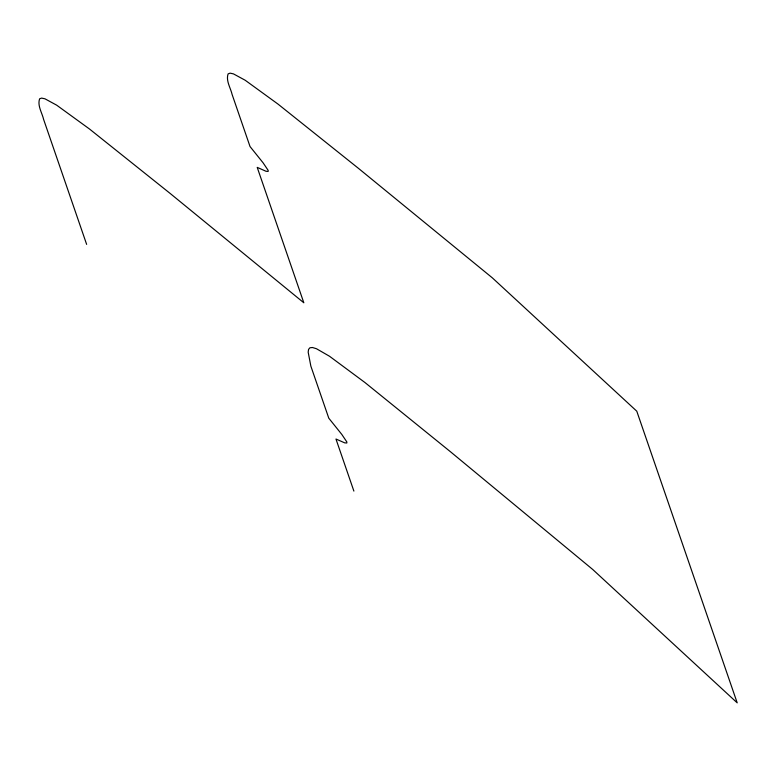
<?xml version="1.0" encoding="UTF-8"?>
<svg xmlns="http://www.w3.org/2000/svg" width="776" height="776" viewBox="0 0 776 776"><rect width="100%" height="100%" fill="white"/><g stroke="black" fill="none" stroke-linecap="round" stroke-linejoin="round"><path stroke-width="1.16" d="M353.885 491.092L335.959 439.012L344.69 442.853L346.814 443.009L346.853 441.961L341.779 434.395L328.781 418.177L310.846 366.097L308.179 352.168L308.567 349.375L309.934 347.774L312.495 347.512L316.472 348.734L329.509 356.252L364.924 382.51L450.633 451.884L592.738 569.487L737.2 702.843L636.776 411.193L492.324 277.837L358.444 168.344L277.973 104.071L245.158 80.229L233.46 73.885L230.084 73.157L228.095 73.885C225.719 80.743 230.579 87.834 232.102 94.449L250.027 146.538L263.074 162.795L268.176 170.39L268.137 171.438L265.993 171.263L257.205 167.364L303.823 302.776L169.954 193.282L89.483 129L56.667 105.167L44.969 98.814L41.594 98.096L39.605 98.814C37.229 105.681 42.088 112.763 43.602 119.388L86.64 244.382"/></g></svg>
